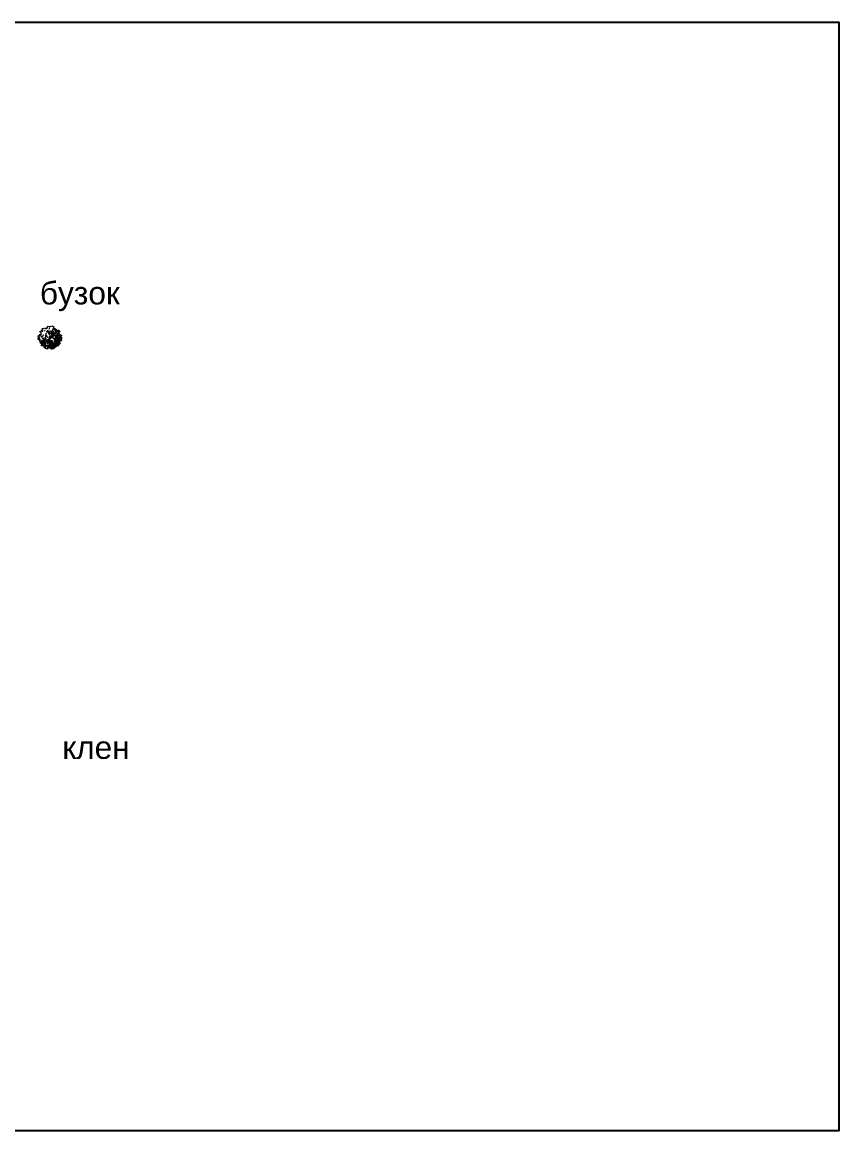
# Model space of a CAD drawing. Header units: millimetres. Extents: x 3866 to 35600, y -8896 to 9491.
# Drawn here: x 33389.3 to 33461.4, y -6714.1 to -6616.2 of the extents above; entities that cross this region are included whole.
import ezdxf

# ---------------------------------------------------------------- set-up
doc = ezdxf.new("R2010")
doc.units = ezdxf.units.MM
doc.layers.add('zelen', color=69, linetype='Continuous')
doc.layers.add('ВДМ', color=7, linetype='Continuous')
doc.layers.add('Интерьер - Мебель_Ном_пера__4', color=7, linetype='Continuous', lineweight=20, true_color=0x029e21)
doc.styles.get("Standard").update_dxf_attribs({"font": 'arial.ttf'})

# ---------------------------------------------------------------- blocks, each defined once
blk = doc.blocks.new('Дерево лиственное 02 11_24')
at = {"layer": 'Интерьер - Мебель_Ном_пера__4', "linetype": 'Continuous'}
for p, q in [((-1757, 7082), (-1218, 7742)), ((-1218, 7742), (-606, 7566)), ((-606, 7566), (385, 7545)), ((385, 7545), (792, 7677)), ((792, 7677), (1152, 7917)), ((1152, 7917), (1771, 7603)), ((1771, 7603), (2344, 7476)), ((-7891, 544), (-7797, 1476)), ((-7680, 260), (-7891, 544)), ((-7797, 1476), (-7359, 1364)), ((-7715, -239), (-7680, 260)), ((-7200, 273), (-7550, 37)), ((-7550, 37), (-7436, 159)), ((-7322, -191), (-7550, 37)), ((-7436, 159), (-7086, 159)), ((-7359, 1364), (-6789, 1150)), ((-7086, 273), (-7200, 273)), ((-7086, 159), (-7086, 273)), ((-7049, 1748), (-6548, 2093)), ((-6148, 1399), (-7049, 1748)), ((-6789, 1150), (-6148, 1399)), ((-6783, 4046), (-6077, 4213)), ((-6683, 3679), (-6783, 4046)), ((-6127, 3643), (-6683, 3679)), ((-6548, 2093), (-5986, 2553)), ((-6386, 2023), (-5800, 2023)), ((-5986, 3323), (-6127, 3643)), ((-6077, 4213), (-6057, 4624)), ((-6057, 4624), (-5495, 5071)), ((-5922, 2023), (-6036, 2137)), ((-5986, 2553), (-5986, 3323)), ((-5800, 2137), (-5922, 2023)), ((-5800, 2023), (-5800, 2137)), ((-5800, 737), (-5686, 859)), ((-5686, 859), (-5800, 859)), ((-5800, 859), (-5686, 509)), ((-5686, 623), (-5800, 737)), ((-5686, 509), (-5800, 273)), ((-5800, 273), (-5686, 387)), ((-5572, 623), (-5686, 623)), ((-5686, 387), (-5572, 387)), ((-5572, 387), (-5572, 623)), ((-5495, 5071), (-5236, 5397)), ((-5401, 5709), (-5080, 6100)), ((-5236, 5397), (-5401, 5709)), ((-4986, 4709), (-5336, 4823)), ((-5336, 4823), (-5100, 4587)), ((-5100, 4359), (-5336, 4359)), ((-5336, 4359), (-5336, 4123)), ((-5336, 4123), (-4872, 4359)), ((-4872, 5409), (-5222, 5059)), ((-5222, 5059), (-4986, 5059)), ((-5100, 4587), (-4986, 4709)), ((-4750, 4473), (-5100, 4359)), ((-4872, 859), (-5100, 859)), ((-5100, 859), (-4750, 623)), ((-5080, 6100), (-4587, 6385)), ((-4986, 5059), (-4872, 5173)), ((-4636, 4823), (-4986, 4709)), ((-4986, 4709), (-4522, 4709)), ((-4872, 5173), (-4872, 5409)), ((-4872, 4359), (-4750, 4473)), ((-4750, 973), (-4872, 859)), ((-4750, 623), (-4750, 973)), ((-4522, 4709), (-4636, 4823)), ((-4522, 1673), (-4636, 1787)), ((-4636, 1787), (-4636, 1559)), ((-4636, 1559), (-4400, 1437)), ((-4587, 6385), (-4012, 6065)), ((-4286, 1909), (-4522, 1673)), ((-4400, 1787), (-4286, 1909)), ((-4286, 1437), (-4400, 1787)), ((-4400, 1437), (-4286, 1437)), ((-4012, 6065), (-3393, 6317)), ((-3472, 4709), (-3700, 4237)), ((-3700, 4237), (-3586, 4587)), ((-3586, 4587), (-3472, 4709)), ((-3472, 4709), (-3350, 4587)), ((-3350, 4587), (-3472, 4709)), ((-3393, 6317), (-2694, 5851)), ((-3236, 1323), (-3350, 1323)), ((-3350, 1323), (-2886, 859)), ((-2772, 159), (-3350, 273)), ((-3350, 273), (-3000, -313)), ((-3000, 1087), (-3236, 1323)), ((-3236, -77), (-3000, 159)), ((-2886, 1787), (-3000, 1437)), ((-3000, 1559), (-2886, 1673)), ((-2886, 1437), (-3000, 1559)), ((-3000, 1437), (-2886, 1323)), ((-2650, 1087), (-3000, 1087)), ((-2886, 623), (-3000, 509)), ((-3000, 509), (-2886, 387)), ((-3000, 159), (-2772, 159)), ((-2694, 5851), (-2918, 6485)), ((-2918, 6485), (-2409, 6421)), ((-2772, 1787), (-2886, 1787)), ((-2886, 1673), (-2772, 1673)), ((-2886, 1323), (-2886, 1437)), ((-2886, 623), (-2422, 859)), ((-2886, 859), (-2886, 623)), ((-2772, 509), (-2886, 623)), ((-2886, 387), (-2772, 509)), ((-2536, 2837), (-2772, 2609)), ((-2772, 2609), (-2650, 2487)), ((-2772, 1673), (-2772, 1787)), ((-2772, 859), (-2300, 1323)), ((-2650, 737), (-2772, 859)), ((-2650, 2487), (-2536, 2959)), ((-2536, 1209), (-2650, 1087)), ((-2536, 737), (-2650, 737)), ((-2536, 2959), (-2536, 2837)), ((-2186, 1437), (-2536, 1209)), ((-2422, 859), (-2536, 737)), ((-2186, 4009), (-2422, 3773)), ((-2422, 3773), (-2072, 3537)), ((-2409, 6421), (-1946, 6421)), ((-2300, 1323), (-2186, 1209)), ((-2186, 1209), (-2300, 1209)), ((-2186, 3887), (-1950, 4123)), ((-1950, 4123), (-2186, 4009)), ((-2186, 3659), (-2186, 3887)), ((-2072, 3537), (-2186, 3659)), ((-2072, 3537), (-2186, 3537)), ((-2186, 3537), (-2186, 3309)), ((-2186, 3309), (-2072, 3309)), ((-1950, 3537), (-2072, 3537)), ((-2072, 3423), (-1950, 3537)), ((-2072, 3309), (-2072, 3423)), ((-1836, 387), (-2072, 859)), ((-2072, 859), (-1836, 273)), ((-1946, 6421), (-1697, 6741)), ((-1722, 387), (-1836, 387)), ((-1836, 273), (-1722, 273)), ((-1697, 6741), (-1757, 7082)), ((-1722, 273), (-1722, 387)), ((-1600, 4709), (-1250, 4473)), ((-1250, 4473), (-1600, 4709)), ((-1372, 3887), (-1136, 4237)), ((-1136, 4237), (-1372, 4237)), ((-1372, 4237), (-1250, 4123)), ((-1250, 4123), (-1372, 4009)), ((-1372, 4009), (-1372, 3887)), ((-1250, 3773), (-1372, 3887)), ((-1372, 3887), (-1136, 3659)), ((-672, 4009), (-1250, 3773)), ((-1136, 3659), (-1022, 3659)), ((0, 0), (-1067, 0)), ((-1022, 3659), (-786, 3887)), ((-786, 3073), (-1022, 2723)), ((-1022, 2723), (-900, 2723)), ((-786, 2609), (-1022, 2373)), ((-1022, 2373), (-786, 2609)), ((-672, 4123), (-900, 4123)), ((-900, 4123), (-786, 4123)), ((-900, 2723), (-786, 2609)), ((-436, 6223), (-786, 5873)), ((-786, 5873), (-436, 5987)), ((-786, 4123), (-672, 4009)), ((-786, 3887), (-672, 3773)), ((-672, 2959), (-786, 3073)), ((-786, 2837), (-672, 2959)), ((-786, 2723), (-786, 2837)), ((-550, 2373), (-786, 2723)), ((-786, 2609), (-672, 2487)), ((-322, 6337), (-672, 6337)), ((-672, 6337), (-550, 6337)), ((-550, 4009), (-672, 4123)), ((-672, 3537), (-436, 4123)), ((-672, 3773), (-672, 3537)), ((-672, 2487), (-672, 2373)), ((-672, 2373), (-550, 2373)), ((-550, 6337), (-436, 6223)), ((-436, 4123), (-550, 4009)), ((-200, 623), (-550, 273)), ((-550, 273), (-322, 273)), ((-436, 6223), (-322, 6337)), ((-322, 6109), (-436, 6223)), ((-436, 5987), (-322, 6109)), ((-322, 4123), (-436, 4123)), ((-436, 4123), (-200, 3887)), ((-200, 2837), (-436, 2837)), ((-436, 2837), (-86, 2723)), ((-322, 4009), (-322, 4123)), ((-200, 3887), (-322, 4009)), ((28, 2487), (-322, 2023)), ((-322, 2023), (-200, 2137)), ((-322, 273), (-86, 509)), ((-200, 159), (-322, 273)), ((-322, 273), (-200, 37)), ((-200, 3773), (378, 4009)), ((150, 3887), (-200, 3887)), ((-200, 3887), (-200, 3773)), ((28, 3073), (-200, 2837)), ((-200, 2259), (28, 2487)), ((-86, 2137), (-200, 2259)), ((-200, 2137), (-86, 2137)), ((-86, 509), (-200, 623)), ((-200, 37), (-86, 159)), ((-86, 159), (-200, 159)), ((-86, 2723), (28, 2723)), ((500, 37), (-86, -191)), ((0, 0), (0, 1067)), ((0, 0), (1067, 0)), ((0, 0), (0, -1067)), ((28, 2959), (28, 3073)), ((264, 2723), (28, 2959)), ((28, 2723), (150, 2837)), ((150, 1087), (28, 1087)), ((28, 1087), (150, 737)), ((378, 4359), (150, 4123)), ((150, 4123), (264, 4009)), ((264, 4009), (150, 3887)), ((150, 2837), (264, 2723)), ((150, 623), (500, 1087)), ((264, 973), (150, 1087)), ((150, 737), (150, 623)), ((500, 387), (150, 623)), ((150, 623), (264, 509)), ((264, 509), (150, 387)), ((150, 387), (264, 509)), ((614, 4237), (264, 4587)), ((264, 4587), (264, 4473)), ((264, 4473), (378, 4359)), ((264, 4237), (378, 4359)), ((264, 4123), (264, 4237)), ((614, 3887), (264, 4123)), ((500, 1209), (264, 1437)), ((264, 1437), (500, 1209)), ((500, 1209), (264, 973)), ((264, 509), (378, 509)), ((378, 4359), (500, 4237)), ((378, 4009), (964, 3423)), ((378, 509), (614, 273)), ((500, 159), (378, 159)), ((378, 159), (500, 37)), ((378, -77), (500, 37)), ((500, 4237), (614, 4237)), ((500, 1209), (614, 1323)), ((614, 1323), (500, 1209)), ((500, 1087), (500, 1209)), ((614, 509), (500, 387)), ((614, 273), (500, 159)), ((500, 37), (728, -191)), ((728, 4009), (614, 3887)), ((850, 3187), (614, 3187)), ((614, 3187), (964, 2959)), ((614, 1323), (850, 1323)), ((850, 1323), (614, 1323)), ((728, 509), (614, 509)), ((614, 273), (728, 387)), ((614, -77), (964, 273)), ((728, 159), (614, 273)), ((964, 3659), (728, 4009)), ((728, 387), (728, 509)), ((850, 159), (728, 159)), ((850, 3073), (850, 3187)), ((1078, 2837), (850, 3073)), ((964, 2959), (850, 2959)), ((850, 2959), (850, 2487)), ((850, 2487), (964, 2487)), ((1078, 387), (850, 159)), ((1200, 3887), (964, 3659)), ((964, 3537), (1200, 3773)), ((964, 3423), (964, 3537)), ((964, 2723), (1200, 2959)), ((964, 2487), (964, 2723)), ((964, 273), (1550, 159)), ((1200, 4009), (1078, 4009)), ((1078, 4009), (1200, 3887)), ((1200, 2959), (1078, 2837)), ((1200, 2373), (1078, 2023)), ((1078, 2023), (1314, 1909)), ((1428, 859), (1078, 1087)), ((1078, 1087), (1314, 737)), ((1200, 273), (1078, 387)), ((1314, 4359), (1200, 4359)), ((1200, 4359), (1314, 4237)), ((1314, 3887), (1200, 4009)), ((1200, 3773), (1314, 3659)), ((1314, 2959), (1200, 2959)), ((1200, 2959), (1314, 2959)), ((1550, 2137), (1200, 2373)), ((1314, 737), (1200, 623)), ((1200, 623), (1550, 737)), ((1314, 273), (1200, 273)), ((1778, 4587), (1314, 4359)), ((1314, 4237), (1550, 4473)), ((1314, 3659), (1314, 3887)), ((1428, 2837), (1314, 2959)), ((1314, 2959), (1428, 2837)), ((1314, 1909), (1550, 2137)), ((1550, 509), (1314, 273)), ((1664, 5059), (1428, 5059)), ((1428, 5059), (1550, 5059)), ((1664, 3309), (1428, 2837)), ((1428, 2837), (1550, 2959)), ((1550, 973), (1428, 859)), ((1550, 5059), (1664, 4937)), ((1664, 4823), (1550, 4709)), ((1550, 4709), (1664, 4823)), ((1550, 4473), (1664, 4359)), ((2364, 3073), (1550, 2487)), ((1550, 2959), (1900, 2959)), ((1550, 2487), (1664, 2373)), ((1900, 737), (1550, 973)), ((1550, 737), (1664, 737)), ((1664, 387), (1550, 509)), ((1550, 159), (1664, 273)), ((1778, 4473), (1664, 5059)), ((1664, 4937), (1664, 4823)), ((1664, 4823), (1778, 4709)), ((1664, 4359), (1778, 4473)), ((1778, 3887), (1664, 3773)), ((1664, 3773), (1900, 3773)), ((2014, 3659), (1664, 3309)), ((1664, 2373), (2014, 2723)), ((1778, 1323), (1664, 1323)), ((1664, 1323), (2478, 737)), ((1664, 737), (1900, 509)), ((1778, 387), (1664, 387)), ((1664, 273), (1900, 273)), ((1778, 4709), (1778, 4587)), ((1900, 3887), (1778, 3887)), ((1778, 3309), (1900, 3423)), ((1778, 3073), (1778, 3309)), ((1900, 2959), (1778, 3073)), ((1900, 1673), (1778, 1787)), ((1778, 1787), (2014, 1559)), ((2014, 1559), (1778, 1323)), ((1900, 509), (1778, 387)), ((2250, 3659), (1900, 3887)), ((1900, 3773), (2014, 3659)), ((1900, 3537), (2014, 3659)), ((2250, 3187), (1900, 3537)), ((1900, 3423), (2364, 3073)), ((2014, 1673), (1900, 1673)), ((1900, 273), (1900, 737)), ((2014, 37), (1900, 37)), ((1900, 37), (2014, -77)), ((2128, 5987), (2014, 5987)), ((2014, 5987), (2014, 5759)), ((2014, 5759), (2128, 5759)), ((2014, 3659), (2364, 3659)), ((2014, 2723), (2128, 2723)), ((2128, 2259), (2014, 2259)), ((2014, 2259), (2014, 2137)), ((2014, 2137), (2128, 2137)), ((2364, 1909), (2014, 1673)), ((2250, -313), (2014, 37)), ((2714, 5873), (2128, 5987)), ((2128, 5873), (2250, 5987)), ((2128, 5759), (2128, 5873)), ((2128, 2723), (2250, 2609)), ((2250, 2609), (2128, 2259)), ((2128, 2259), (2250, 2373)), ((2128, 2137), (2128, 2259)), ((2250, 5987), (2600, 5759)), ((2364, 3773), (2250, 3659)), ((2600, 3309), (2250, 3187)), ((2250, 2487), (2364, 2609)), ((2364, 2373), (2250, 2487)), ((2250, 2373), (2364, 2259)), ((2648, 7169), (2296, 6819)), ((2296, 6819), (2782, 6373)), ((2344, 7476), (2648, 7169)), ((2364, 3659), (2600, 3887)), ((2600, 3887), (2364, 3887)), ((2364, 3887), (2364, 3773)), ((2364, 3659), (2478, 3537)), ((2478, 3537), (2364, 3659)), ((2364, 3073), (2600, 3309)), ((2364, 2959), (2364, 3073)), ((2478, 2837), (2364, 2959)), ((2364, 2609), (2828, 2609)), ((2364, 2259), (2478, 2373)), ((2478, 2373), (2364, 2373)), ((2828, 1323), (2364, 1909)), ((2600, 2959), (2478, 2837)), ((2478, 2723), (2828, 2959)), ((2600, 2609), (2478, 2723)), ((2478, 737), (2828, 1087)), ((2714, 5523), (2600, 5523)), ((3064, 2959), (2600, 2959)), ((2828, 2609), (2600, 2609)), ((2828, 5409), (2714, 5523)), ((2782, 6373), (3004, 6456)), ((2950, 5523), (2828, 5409)), ((2828, 2959), (3178, 2723)), ((2828, 1323), (2950, 1437)), ((2950, 1437), (2828, 1323)), ((2950, 1209), (2828, 1323)), ((2828, 1087), (2950, 973)), ((3064, 4473), (2950, 4587)), ((2950, 4587), (2950, 4473)), ((2950, 4473), (3528, 4587)), ((2950, 973), (2950, 1209)), ((2968, 5032), (3467, 5899)), ((3004, 5602), (2968, 5032)), ((3004, 6456), (3075, 5887)), ((3075, 5887), (3004, 5602)), ((3650, 4823), (3064, 4473)), ((3064, 2837), (3064, 2959)), ((3528, 2373), (3064, 2837)), ((3178, 2723), (3064, 2609)), ((3064, 2609), (3300, 2373)), ((3300, 2373), (3064, 1787)), ((3064, 1787), (3300, 2259)), ((3300, 2259), (3414, 2373)), ((3528, 3887), (3414, 3887)), ((3414, 3887), (3528, 3773)), ((3414, 2373), (3528, 2373)), ((3467, 5899), (4052, 5899)), ((3650, 5409), (3528, 5287)), ((3528, 5287), (3878, 5409)), ((3764, 5059), (3528, 5059)), ((3528, 5059), (3650, 4937)), ((3528, 4587), (3650, 4709)), ((3878, 4237), (3528, 4587)), ((3528, 4587), (3764, 4359)), ((3650, 4009), (3528, 4123)), ((3528, 4123), (3650, 4009)), ((3650, 4009), (3528, 3887)), ((3528, 3887), (3650, 4009)), ((3528, 3773), (3528, 3887)), ((3764, 3659), (3528, 3423)), ((3528, 3423), (3528, 3309)), ((3528, 3309), (3650, 3423)), ((3878, 2837), (3528, 2959)), ((3528, 2959), (3650, 2959)), ((3764, 1087), (3528, 1437)), ((3528, 1437), (3878, 623)), ((3878, 5409), (3650, 5409)), ((3650, 4709), (4000, 5059)), ((3650, 4937), (3650, 4823)), ((4114, 4009), (3650, 4009)), ((3650, 4009), (4000, 4009)), ((3650, 3423), (3764, 3423)), ((3650, 2959), (3764, 2837)), ((3650, 2609), (4000, 2959)), ((3764, 2837), (3650, 2609)), ((3878, 623), (3650, 273)), ((3650, 273), (3764, -77)), ((4000, 5287), (3764, 5059)), ((3764, 4359), (4228, 4123)), ((3764, 3537), (3878, 3659)), ((3878, 3659), (3764, 3659)), ((3764, 3423), (3764, 3537)), ((3878, 3309), (3764, 3423)), ((3764, 3423), (3878, 3309)), ((3878, 3309), (3764, 3187)), ((3764, 3187), (3878, 3187)), ((4000, 1087), (3764, 1087)), ((4000, 5287), (3878, 5409)), ((3878, 5409), (4000, 5287)), ((4350, 4237), (3878, 4237)), ((4114, 3537), (3878, 3309)), ((3878, 3187), (4000, 3073)), ((4000, 2959), (3878, 2837)), ((4000, 1437), (3878, 1559)), ((3878, 1559), (4000, 1323)), ((4000, 5059), (4000, 5287)), ((4000, 4009), (4114, 3887)), ((4000, 3309), (4114, 3423)), ((4228, 2837), (4000, 3309)), ((4000, 3073), (4000, 2959)), ((4000, 2959), (4114, 2959)), ((4114, 1437), (4000, 1437)), ((4000, 1323), (4114, 1209)), ((4114, 1209), (4000, 1087)), ((4350, 623), (4000, 387)), ((4000, 387), (4114, 509)), ((4052, 5899), (4398, 5034)), ((4114, 4009), (4228, 4123)), ((4228, 4123), (4114, 4009)), ((4114, 3887), (4114, 4009)), ((4228, 3773), (4114, 3887)), ((4114, 3887), (4114, 3537)), ((4114, 3423), (4464, 3309)), ((4114, 2959), (4228, 2837)), ((4228, 1559), (4114, 1437)), ((4114, 509), (4228, 387)), ((4228, 4123), (4578, 4123)), ((4228, 3659), (4350, 3773)), ((4350, 3773), (4228, 3773)), ((4578, 3187), (4228, 3659)), ((4228, 1323), (4228, 1559)), ((4350, 1209), (4228, 1323)), ((4228, 387), (4464, 737)), ((4578, 4359), (4350, 4237)), ((4350, 3773), (4814, 3423)), ((4700, 3659), (4350, 3773)), ((4578, 1559), (4350, 1209)), ((4814, 1087), (4350, 859)), ((4350, 859), (4350, 623)), ((4350, -77), (4814, 273)), ((4398, 5034), (4678, 5174)), ((4578, 4709), (4464, 4709)), ((4464, 4709), (4578, 4359)), ((4464, 3309), (4578, 3187)), ((4464, 737), (4700, 973)), ((4814, 4473), (4578, 4709)), ((4578, 4237), (4814, 4473)), ((4578, 4123), (4578, 4237)), ((4578, 3537), (5050, 4009)), ((4700, 3423), (4578, 3537)), ((4814, 1787), (4578, 1559)), ((4678, 5174), (4931, 4775)), ((5050, 4123), (4700, 3887)), ((4700, 3887), (4814, 3773)), ((4814, 3773), (4700, 3659)), ((4814, 3423), (4700, 3423)), ((4928, 2609), (4700, 1909)), ((5050, 2023), (4700, 1437)), ((4700, 1909), (4814, 1787)), ((4700, 1437), (4814, 1559)), ((4700, 973), (4928, 973)), ((4700, 387), (4814, 509)), ((4814, 273), (4700, 387)), ((4814, 1559), (4928, 1437)), ((4928, 973), (4814, 1087)), ((4814, 509), (5050, 509)), ((5050, 2487), (4928, 2609)), ((5050, 2023), (4928, 2137)), ((4928, 2137), (5050, 2023)), ((4928, 1909), (5050, 2023)), ((5400, 1437), (4928, 1909)), ((4928, 1437), (5050, 1437)), ((4928, 623), (5050, 1087)), ((5164, 387), (4928, 623)), ((4931, 4775), (5958, 5130)), ((5050, 4009), (5050, 4123)), ((5278, 2023), (5050, 2487)), ((5050, 1437), (5164, 1559)), ((5050, 1087), (5400, 1323)), ((5050, 509), (5164, 387)), ((5050, -777), (5400, 37)), ((5164, 4709), (5278, 3773)), ((5164, 1559), (5278, 1437)), ((5278, 4587), (5628, 4937)), ((5514, 4359), (5278, 4587)), ((5278, 3773), (5514, 4359)), ((5278, 2373), (5514, 2609)), ((5400, 2259), (5278, 2373)), ((5400, 2137), (5278, 2023)), ((5278, 1437), (5400, 1437)), ((6100, 2023), (5400, 2259)), ((5750, 1787), (5400, 2137)), ((5400, 1323), (5864, 1087)), ((5400, 37), (5514, 159)), ((5514, 2609), (5628, 2487)), ((5514, 1673), (5628, 1787)), ((5864, 1087), (5514, 1673)), ((5514, 159), (5628, 37)), ((6209, 3536), (5533, 3144)), ((5533, 3144), (5604, 2895)), ((5604, 2895), (6067, 3002)), ((5864, 4237), (5628, 4009)), ((5628, 4009), (6100, 3887)), ((5628, 2837), (5750, 2959)), ((5628, 2487), (5628, 2837)), ((5628, 1787), (5750, 1787)), ((5628, 159), (6214, 623)), ((5750, 37), (5628, 159)), ((5628, 37), (5750, 37)), ((5750, 2959), (5978, 2609)), ((6328, 3887), (5864, 4237)), ((5958, 5130), (6229, 4771)), ((6229, 4771), (5960, 4569)), ((5960, 4569), (6245, 4391)), ((5978, 2609), (6100, 2723)), ((6214, 37), (5978, 37)), ((5978, 37), (6214, 37)), ((6067, 3002), (6245, 2646)), ((6100, 3887), (6328, 3887)), ((6328, 1323), (6100, 1559)), ((6100, 859), (6800, 1087)), ((6100, 737), (6100, 859)), ((6214, 623), (6100, 737)), ((6245, 2646), (6185, 2264)), ((6185, 2264), (6494, 1827)), ((6708, 3786), (6209, 3536)), ((6214, 623), (6328, 623)), ((6328, 623), (6214, 623)), ((6328, 159), (6214, 37)), ((6214, 37), (6328, -77)), ((6245, 4391), (6657, 4204)), ((6564, 1559), (6328, 1323)), ((6328, 1087), (6564, 1437)), ((6450, 973), (6328, 1087)), ((6328, 623), (6450, 737)), ((6450, 737), (6328, 623)), ((6564, 623), (6328, 159)), ((6914, 1437), (6450, 1673)), ((6450, 1673), (6564, 1559)), ((6800, 1087), (6450, 973)), ((6450, 737), (6564, 623)), ((6800, 387), (6450, 737)), ((6494, 1827), (7100, 1898)), ((6564, 1437), (6678, 1559)), ((6657, 4204), (6708, 3786)), ((6678, 1559), (6914, 1323)), ((6914, 509), (6800, 387)), ((6914, 1323), (6914, 1437)), ((7150, 859), (6914, 509)), ((7100, 1898), (7741, 1649)), ((7500, 737), (7150, 859)), ((7150, 387), (7500, 737)), ((7150, 273), (7150, 387)), ((7264, 159), (7150, 273)), ((7378, 159), (7264, 159)), ((7264, -541), (7500, 37)), ((7500, 37), (7614, 159)), ((7800, 1326), (7598, 723)), ((7598, 723), (7669, 367)), ((7614, 159), (7728, 159)), ((7669, 367), (7931, -110)), ((7741, 1649), (7800, 1326)), ((-7931, -493), (-7715, -239)), ((-7882, -1196), (-7931, -493)), ((-7707, -1407), (-7882, -1196)), ((-7074, -1414), (-7707, -1407)), ((-7086, -541), (-7672, -191)), ((-7672, -891), (-7550, -777)), ((-7672, -1127), (-7550, -1013)), ((-7550, -777), (-7436, -1013)), ((-7550, -1013), (-7436, -1363)), ((-7436, -1013), (-7200, -663)), ((-7436, -1241), (-7200, -1013)), ((-7322, -1363), (-7436, -1241)), ((-7436, -1363), (-7086, -1363)), ((-7200, -191), (-7322, -191)), ((-7200, -1363), (-7322, -1363)), ((-7086, -77), (-7200, -191)), ((-7200, -663), (-7086, -541)), ((-7200, -1013), (-6850, -663)), ((-7086, -1241), (-7200, -1363)), ((-7127, -2240), (-6968, -1984)), ((-6754, -2589), (-7127, -2240)), ((-7086, -427), (-7086, -77)), ((-6850, -663), (-7086, -427)), ((-7086, -1363), (-7086, -1241)), ((-6326, -1556), (-7074, -1414)), ((-6968, -1984), (-6398, -1806)), ((-6398, -3017), (-6754, -2589)), ((-6540, -3337), (-6398, -3017)), ((-6424, -3849), (-6540, -3337)), ((-5899, -4299), (-6424, -3849)), ((-6398, -1806), (-6326, -1556)), ((-6036, -3227), (-6150, -3341)), ((-6150, -3341), (-5922, -3577)), ((-5922, -3577), (-6150, -3927)), ((-6150, -3927), (-5922, -3927)), ((-5922, -3341), (-6036, -3227)), ((-5800, -3341), (-5922, -3341)), ((-5922, -3577), (-5800, -3463)), ((-5800, -3691), (-5922, -3577)), ((-5922, -3813), (-5800, -3691)), ((-5922, -3927), (-5922, -3813)), ((-5614, -4690), (-5899, -4299)), ((-5801, -5550), (-5650, -5118)), ((-5116, -5556), (-5801, -5550)), ((-5686, -2527), (-5800, -2877)), ((-5800, -2877), (-5686, -3227)), ((-5800, -3463), (-5572, -3113)), ((-5686, -3227), (-5800, -3341)), ((-5450, -2063), (-5686, -2063)), ((-5686, -2063), (-5222, -2527)), ((-5686, -2991), (-5686, -2527)), ((-5572, -3113), (-5686, -2991)), ((-5650, -5118), (-5614, -4690)), ((-5572, -5091), (-5336, -4863)), ((-5336, -5327), (-5572, -5091)), ((-4986, -2877), (-5450, -2063)), ((-5222, -2641), (-5336, -2763)), ((-5336, -2763), (-5100, -2991)), ((-5100, -3341), (-5336, -3577)), ((-5336, -3577), (-5100, -3691)), ((-5222, -4277), (-5336, -4277)), ((-5336, -4277), (-5336, -4391)), ((-5336, -4391), (-5222, -4513)), ((-5222, -4513), (-5336, -4627)), ((-5336, -4627), (-5336, -4741)), ((-5336, -4741), (-5222, -4627)), ((-5336, -4863), (-4986, -5091)), ((-5222, -5327), (-5336, -5327)), ((-5100, -313), (-5222, -427)), ((-5222, -427), (-4872, -541)), ((-5222, -2527), (-5222, -2641)), ((-5222, -4277), (-4872, -4041)), ((-5100, -4041), (-5222, -4041)), ((-5222, -4041), (-5100, -4163)), ((-5100, -4163), (-5222, -4277)), ((-5100, -4391), (-5222, -4277)), ((-5222, -4513), (-5100, -4391)), ((-4986, -4863), (-5222, -4513)), ((-5222, -4627), (-5100, -4863)), ((-4724, -5225), (-5116, -5556)), ((-4986, -313), (-5100, -191)), ((-5100, -191), (-5100, -313)), ((-5100, -2991), (-4986, -2877)), ((-5100, -3227), (-5100, -2991)), ((-5100, -2991), (-5100, -3341)), ((-4986, -3341), (-5100, -3227)), ((-5100, -3577), (-4872, -3341)), ((-5100, -3691), (-5100, -3577)), ((-4750, -3927), (-5100, -4041)), ((-5100, -4863), (-4986, -4863)), ((-4522, -541), (-4986, -313)), ((-4986, -2877), (-4750, -2877)), ((-4872, -2877), (-4986, -2877)), ((-4872, -3341), (-4986, -3341)), ((-4986, -5091), (-4872, -5213)), ((-4872, -5213), (-4986, -5327)), ((-4872, -541), (-4750, -427)), ((-4750, -2763), (-4872, -2877)), ((-4750, -3227), (-4872, -3341)), ((-4872, -3341), (-4636, -3341)), ((-4872, -4041), (-4750, -3927)), ((-4750, -4977), (-4872, -5091)), ((-4872, -5091), (-4750, -5091)), ((-4750, -427), (-4636, -541)), ((-4286, -1827), (-4750, -1713)), ((-4750, -1713), (-4522, -1941)), ((-4750, -2877), (-4750, -2763)), ((-4636, -3341), (-4750, -3227)), ((-4636, -5091), (-4750, -4977)), ((-4297, -5118), (-4724, -5225)), ((-4636, -541), (-4636, -777)), ((-4636, -777), (-4522, -663)), ((-4050, -4277), (-4636, -4391)), ((-4636, -4391), (-3936, -4277)), ((-4522, -4977), (-4636, -5091)), ((-4400, -427), (-4522, -541)), ((-4522, -663), (-4400, -1013)), ((-4522, -1941), (-4050, -2063)), ((-4172, -3463), (-4522, -3691)), ((-4522, -3691), (-3822, -4041)), ((-4400, -4977), (-4522, -4977)), ((-4475, -5866), (-4261, -5474)), ((-4064, -6145), (-4475, -5866)), ((-3936, -541), (-4400, -313)), ((-4400, -313), (-4400, -427)), ((-4400, -891), (-4286, -777)), ((-4400, -1013), (-4400, -891)), ((-4261, -5474), (-4297, -5118)), ((-4286, -663), (-4050, -427)), ((-4172, -777), (-4286, -663)), ((-4286, -777), (-4172, -891)), ((-4172, -1591), (-4286, -1477)), ((-4286, -1477), (-4286, -1591)), ((-4286, -1591), (-4172, -1713)), ((-4172, -1713), (-4286, -1827)), ((-3822, -3691), (-4286, -3227)), ((-4286, -3227), (-4172, -3463)), ((-4172, -891), (-3822, -777)), ((-3822, -777), (-4172, -777)), ((-3822, -1477), (-4172, -1591)), ((-3620, -6507), (-4064, -6145)), ((-4050, -427), (-3936, -541)), ((-4050, -1713), (-3822, -1477)), ((-4050, -2063), (-4050, -1713)), ((-3822, -2877), (-4050, -3113)), ((-4050, -3113), (-3700, -2991)), ((-3822, -4041), (-4050, -4277)), ((-3700, -1941), (-3936, -2413)), ((-3936, -2413), (-3700, -2413)), ((-3936, -3927), (-3822, -3813)), ((-3822, -4041), (-3936, -3927)), ((-3936, -4277), (-3822, -4163)), ((-3936, -5677), (-3700, -5677)), ((-3878, -6984), (-3620, -6507)), ((-3477, -7041), (-3878, -6984)), ((-3350, -3113), (-3822, -2877)), ((-3700, -3577), (-3822, -3691)), ((-3822, -3813), (-3700, -3813)), ((-3822, -4163), (-3822, -4041)), ((-3700, -4863), (-3822, -4863)), ((-3822, -4863), (-3472, -5091)), ((-3586, -6027), (-3822, -6027)), ((-3822, -6027), (-3586, -6491)), ((-3586, -1827), (-3700, -1941)), ((-3700, -2063), (-3586, -1941)), ((-3586, -2177), (-3700, -2063)), ((-3700, -2291), (-3586, -2177)), ((-3700, -2413), (-3700, -2291)), ((-3700, -2991), (-3586, -3113)), ((-3586, -3691), (-3700, -3577)), ((-3700, -3813), (-3586, -3927)), ((-3700, -4863), (-3586, -4741)), ((-3586, -4741), (-3700, -4863)), ((-3586, -4977), (-3700, -4863)), ((-3700, -5677), (-3472, -5913)), ((-3350, -1127), (-3586, -1363)), ((-3586, -1363), (-3350, -1713)), ((-3586, -1941), (-3586, -1827)), ((-3586, -3113), (-3350, -3113)), ((-3350, -3341), (-3586, -3691)), ((-3586, -3927), (-3472, -3813)), ((-3236, -4977), (-3586, -4977)), ((-3472, -5913), (-3586, -6027)), ((-3586, -6491), (-3586, -6613)), ((-3586, -6613), (-3236, -6491)), ((-3059, -7423), (-3477, -7041)), ((-3472, -1477), (-3350, -1363)), ((-3350, -1591), (-3472, -1477)), ((-3472, -3691), (-3350, -3341)), ((-3350, -3813), (-3472, -3691)), ((-3472, -3813), (-3350, -3927)), ((-3472, -5091), (-3000, -4863)), ((-3236, -5677), (-3472, -5677)), ((-3472, -5677), (-3236, -5677)), ((-3350, -6841), (-3472, -6841)), ((-3236, -1013), (-3350, -1013)), ((-3350, -1013), (-3350, -1127)), ((-3350, -1363), (-3236, -1363)), ((-3350, -1713), (-3350, -1591)), ((-3350, -3927), (-3236, -3813)), ((-3122, -3813), (-3350, -3813)), ((-3122, -6613), (-3350, -6841)), ((-3122, -191), (-3236, -77)), ((-3236, -1363), (-3236, -1013)), ((-3236, -3813), (-3000, -4163)), ((-3122, -4741), (-3236, -4627)), ((-3236, -4627), (-3236, -4741)), ((-3236, -4741), (-3122, -4863)), ((-3122, -4863), (-3236, -4977)), ((-3122, -5791), (-3236, -5677)), ((-3236, -5677), (-3122, -5791)), ((-3122, -5791), (-3236, -5913)), ((-3236, -5913), (-3000, -6263)), ((-3236, -6491), (-3122, -6613)), ((-3000, -6613), (-3236, -7077)), ((-3236, -7077), (-2886, -6963)), ((-3000, -191), (-3122, -191)), ((-3000, -1591), (-3122, -1713)), ((-3122, -1713), (-3122, -1827)), ((-3122, -1827), (-3000, -1713)), ((-3000, -4391), (-3122, -3813)), ((-3000, -4163), (-3122, -4277)), ((-3122, -4277), (-3000, -4391)), ((-3000, -4627), (-3122, -4741)), ((-3122, -5791), (-2772, -5441)), ((-3000, -5677), (-3122, -5791)), ((-3122, -6027), (-3122, -5791)), ((-3000, -6141), (-3122, -6027)), ((-2338, -7539), (-3059, -7423)), ((-2886, -191), (-3000, -191)), ((-3000, -313), (-2886, -313)), ((-2886, -663), (-3000, -663)), ((-3000, -663), (-3000, -891)), ((-2886, -891), (-3000, -777)), ((-3000, -777), (-2886, -777)), ((-3000, -891), (-2650, -777)), ((-3000, -1713), (-3000, -1591)), ((-2772, -1941), (-3000, -1713)), ((-3000, -1713), (-2772, -2063)), ((-3000, -3341), (-2772, -2991)), ((-2772, -2991), (-3000, -2991)), ((-3000, -2991), (-2886, -3813)), ((-2886, -3463), (-3000, -3341)), ((-3000, -4741), (-2886, -4627)), ((-2650, -4627), (-3000, -4627)), ((-2886, -4863), (-3000, -4741)), ((-3000, -4863), (-2772, -4863)), ((-2886, -5563), (-3000, -5441)), ((-3000, -5441), (-3000, -5677)), ((-2886, -6027), (-3000, -6141)), ((-3000, -6263), (-2886, -6263)), ((-2772, -6613), (-3000, -6613)), ((-2886, -313), (-2886, -191)), ((-2650, -663), (-2886, -891)), ((-2886, -777), (-2886, -663)), ((-2772, -2641), (-2886, -2641)), ((-2886, -2641), (-2650, -2877)), ((-2772, -3463), (-2886, -3463)), ((-2886, -3813), (-2772, -3691)), ((-2886, -4627), (-2650, -4627)), ((-2772, -4863), (-2886, -4863)), ((-2772, -5441), (-2886, -5563)), ((-2772, -6141), (-2886, -6027)), ((-2886, -6263), (-2772, -6141)), ((-2886, -6963), (-2772, -6613)), ((-2650, -1941), (-2772, -1941)), ((-2772, -2063), (-2650, -2063)), ((-2650, -2763), (-2772, -2641)), ((-2650, -2877), (-2772, -2991)), ((-2772, -2991), (-2536, -2991)), ((-2772, -3691), (-2772, -3463)), ((-2650, -5213), (-2772, -5213)), ((-2772, -5213), (-2772, -5441)), ((-2772, -5441), (-2536, -5677)), ((-2650, -5563), (-2772, -5441)), ((-2772, -5441), (-2650, -5441)), ((-2650, -541), (-2650, -663)), ((-2650, -777), (-2650, -541)), ((-2536, -1591), (-2650, -1591)), ((-2650, -1591), (-2650, -1713)), ((-2650, -1713), (-2536, -1827)), ((-2536, -1827), (-2650, -1941)), ((-2650, -2063), (-2536, -1941)), ((-2422, -2177), (-2650, -2413)), ((-2650, -2413), (-2536, -2527)), ((-2650, -2877), (-2536, -2527)), ((-2536, -2641), (-2650, -2763)), ((-2536, -2991), (-2650, -2877)), ((-2650, -5441), (-2650, -5213)), ((-2536, -5441), (-2650, -5563)), ((-2536, -1941), (-2536, -1591)), ((-2422, -2063), (-2536, -1941)), ((-2536, -1941), (-2422, -2063)), ((-2536, -2291), (-2186, -2063)), ((-2536, -2527), (-2536, -2291)), ((-2536, -2527), (-2536, -2641)), ((-2422, -5677), (-2536, -5327)), ((-2536, -5327), (-2536, -5441)), ((-2536, -5677), (-2422, -5677)), ((-2300, -2063), (-2422, -2063)), ((-2422, -2063), (-2422, -2177)), ((-1600, -1827), (-2300, -1713)), ((-2300, -1713), (-2186, -1713)), ((-2072, -1827), (-2300, -2063)), ((-2186, -1713), (-2072, -1827)), ((-2186, -2063), (-1600, -1827)), ((-1950, -5677), (-2186, -5677)), ((-2186, -5677), (-1486, -6027)), ((-1950, -3691), (-2072, -3813)), ((-2072, -3813), (-1600, -4041)), ((-1836, -7313), (-2072, -7077)), ((-2072, -7077), (-2072, -7313)), ((-2072, -7313), (-1950, -7427)), ((-1836, -3577), (-1950, -3463)), ((-1950, -3463), (-1950, -3691)), ((-1600, -5791), (-1950, -5677)), ((-1836, -2763), (-1022, -2641)), ((-1486, -2763), (-1836, -2763)), ((-1486, -3463), (-1836, -3227)), ((-1836, -3227), (-1722, -3341)), ((-1836, -3577), (-1722, -3463)), ((-1722, -3463), (-1836, -3577)), ((-1836, -3813), (-1836, -3577)), ((-1600, -4041), (-1836, -3813)), ((-1722, -7191), (-1836, -7313)), ((-1376, -6791), (-1730, -7866)), ((-1722, -3341), (-1722, -3463)), ((-1722, -3463), (-1486, -3463)), ((-1600, -4391), (-1722, -4391)), ((-1722, -4391), (-1250, -4741)), ((-1600, -6377), (-1722, -6377)), ((-1722, -6377), (-1722, -6727)), ((-1722, -6727), (-1600, -6727)), ((-1486, -6841), (-1722, -6963)), ((-1722, -6963), (-1372, -6841)), ((-1600, -7191), (-1722, -7191)), ((-1722, -7427), (-1600, -7313)), ((-1486, -4513), (-1600, -4391)), ((-1136, -5563), (-1600, -5791)), ((-1486, -6027), (-1600, -6141)), ((-1600, -6141), (-1372, -6141)), ((-1486, -6491), (-1600, -6377)), ((-1600, -6727), (-1486, -6841)), ((-1600, -7313), (-1600, -7191)), ((-900, -2413), (-1486, -2763)), ((-1372, -4391), (-1486, -4513)), ((-1372, -6841), (-1486, -6491)), ((-913, -5972), (-1376, -6791)), ((-1372, -4513), (-1372, -4391)), ((-1136, -4741), (-1372, -4513)), ((-1022, -5677), (-1372, -5091)), ((-1372, -5091), (-1372, -5213)), ((-1372, -5213), (-1250, -5327)), ((-1250, -5327), (-1372, -5441)), ((-1372, -5441), (-1250, -5441)), ((-1136, -1363), (-1250, -1363)), ((-1250, -1363), (-1022, -1713)), ((-1250, -4741), (-1136, -4741)), ((-1250, -5441), (-1136, -5563)), ((-1022, -1241), (-1136, -1363)), ((-1022, -2063), (-1136, -2177)), ((-1136, -2177), (-900, -2413)), ((-900, -3113), (-1136, -2877)), ((-1136, -2877), (-550, -3463)), ((-1136, -5791), (-1022, -5677)), ((-1136, -5913), (-1136, -5791)), ((-900, -1241), (-1022, -1127)), ((-1022, -1127), (-1022, -1241)), ((-1022, -1713), (-900, -1713)), ((-900, -2063), (-1022, -1941)), ((-1022, -1941), (-1022, -2063)), ((-1022, -2177), (-900, -2063)), ((-786, -2641), (-1022, -2177)), ((-1022, -2527), (-900, -2413)), ((-1022, -2641), (-1022, -2527)), ((-842, -5545), (-913, -5972)), ((-900, -1713), (-900, -1241)), ((-900, -2413), (-786, -2527)), ((-672, -2877), (-900, -3113)), ((-786, -3463), (-900, -3463)), ((-900, -3463), (-786, -3577)), ((-786, -3577), (-900, -3691)), ((-900, -3691), (-786, -3813)), ((-522, -5687), (-842, -5545)), ((-807, -6257), (-522, -5687)), ((-800, -7235), (-807, -6257)), ((-486, -7076), (-800, -7235)), ((-322, -1127), (-786, -891)), ((-786, -891), (-322, -1363)), ((-786, -2527), (-786, -2641)), ((-672, -3577), (-786, -3463)), ((-786, -3813), (-322, -3577)), ((-472, -6421), (-699, -6658)), ((-550, -191), (-672, -191)), ((-672, -191), (-436, -541)), ((-436, -1713), (-672, -1713)), ((-672, -1713), (-672, -1827)), ((-672, -1827), (-550, -1827)), ((150, -3341), (-672, -2877)), ((-550, -3463), (-672, -3577)), ((-550, -4041), (-672, -4163)), ((-672, -4163), (-322, -4513)), ((-586, -6771), (-472, -6771)), ((-550, -313), (-550, -191)), ((-436, -427), (-550, -313)), ((-550, -1827), (-436, -1713)), ((-322, -4277), (-550, -4041)), ((-130, -6720), (-486, -7076)), ((-472, -6535), (-472, -6421)), ((-472, -6771), (-349, -6658)), ((-86, -191), (-436, -427)), ((-436, -541), (-200, -313)), ((-322, -1591), (-436, -1713)), ((-436, -1713), (-322, -1827)), ((-322, -1941), (-436, -2063)), ((-436, -2063), (-322, -1941)), ((-322, -4513), (-436, -4627)), ((-436, -4627), (-322, -4741)), ((-322, -4863), (-436, -4977)), ((-436, -4977), (28, -5327)), ((-436, -6377), (-200, -6027)), ((-349, -6658), (-236, -6771)), ((-86, -891), (-322, -1127)), ((-322, -1477), (-86, -1241)), ((-322, -1363), (-322, -1591)), ((-86, -1713), (-322, -1477)), ((-322, -1827), (-322, -1941)), ((-322, -1941), (-200, -1941)), ((-322, -3577), (-86, -3577)), ((-200, -3813), (-322, -3927)), ((-322, -3927), (-86, -3927)), ((28, -4041), (-322, -4277)), ((-322, -4741), (-322, -4863)), ((-200, -313), (150, -313)), ((-200, -1127), (-86, -777)), ((-86, -1241), (-200, -1127)), ((-200, -1941), (-86, -1827)), ((-86, -2063), (-200, -1941)), ((-200, -1941), (-86, -2063)), ((-86, -2063), (-200, -2177)), ((-200, -2177), (-86, -2177)), ((-200, -3341), (-86, -3227)), ((-86, -3463), (-200, -3341)), ((-86, -3927), (-200, -3813)), ((-200, -6027), (-86, -6141)), ((-94, -6970), (-130, -6720)), ((37, -7402), (-94, -6970)), ((-86, -777), (-86, -891)), ((-86, -1827), (-86, -1713)), ((-86, -2177), (-86, -2063)), ((-86, -3227), (28, -3227)), ((-86, -3577), (-86, -3463)), ((28, -3813), (-86, -3927)), ((-86, -3927), (28, -4041)), ((150, -4277), (-86, -4863)), ((-86, -4863), (150, -4627)), ((-86, -6377), (28, -6027)), ((-86, -6141), (-86, -6377)), ((28, -3227), (150, -3341)), ((150, -3813), (28, -3813)), ((28, -4513), (150, -4391)), ((264, -4741), (28, -4513)), ((28, -5327), (378, -5213)), ((28, -6027), (150, -5913)), ((547, -7290), (37, -7402)), ((394, -6404), (44, -6868)), ((44, -6868), (167, -6754)), ((150, -313), (378, -541)), ((264, -663), (150, -663)), ((150, -663), (264, -891)), ((378, -2877), (150, -3341)), ((150, -3341), (150, -3577)), ((150, -3577), (264, -3577)), ((264, -3927), (150, -3813)), ((150, -4391), (150, -4277)), ((150, -4627), (264, -4741)), ((728, -5791), (150, -5677)), ((150, -5677), (614, -5913)), ((150, -5913), (378, -5913)), ((167, -6632), (394, -6404)), ((280, -6754), (167, -6632)), ((167, -6754), (280, -6754)), ((264, -663), (378, -541)), ((378, -541), (264, -663)), ((264, -777), (264, -663)), ((378, -891), (264, -777)), ((264, -891), (378, -891)), ((378, -2641), (264, -2641)), ((264, -2641), (264, -2763)), ((264, -2763), (378, -2877)), ((264, -3577), (378, -3463)), ((378, -3813), (264, -3927)), ((264, -4041), (378, -3927)), ((264, -4513), (264, -4041)), ((378, -4627), (264, -4513)), ((264, -4863), (614, -4627)), ((500, -5213), (264, -4863)), ((378, -191), (378, -77)), ((614, -541), (378, -191)), ((378, -541), (614, -541)), ((850, -2063), (378, -2413)), ((378, -2641), (614, -2291)), ((378, -2413), (500, -2527)), ((500, -2527), (378, -2641)), ((500, -2763), (378, -2641)), ((378, -3463), (500, -3577)), ((614, -3813), (378, -3813)), ((378, -3927), (500, -4041)), ((500, -4513), (378, -4627)), ((378, -5213), (500, -5213)), ((378, -5913), (500, -6027)), ((728, -2763), (500, -2763)), ((500, -3577), (850, -3463)), ((500, -4041), (500, -4163)), ((500, -4163), (614, -4163)), ((614, -4627), (500, -4513)), ((500, -6027), (500, -6141)), ((500, -6141), (614, -6027)), ((654, -6685), (547, -7290)), ((728, -191), (614, -77)), ((614, -2291), (728, -2413)), ((614, -2877), (728, -2763)), ((1078, -3113), (614, -2877)), ((614, -4163), (614, -3813)), ((614, -5913), (964, -5791)), ((614, -6027), (728, -6141)), ((728, -6263), (614, -6377)), ((614, -6377), (964, -6491)), ((957, -7485), (654, -6685)), ((728, -2413), (964, -2177)), ((964, -4863), (728, -5791)), ((728, -6141), (728, -6263)), ((964, -1941), (850, -1827)), ((850, -1827), (850, -2063)), ((850, -3463), (964, -3463)), ((1314, -5327), (850, -4741)), ((850, -4741), (964, -4863)), ((867, -7895), (957, -7485)), ((1055, -6917), (933, -7040)), ((1314, -2291), (964, -1941)), ((964, -2177), (1078, -2177)), ((1200, -2291), (964, -2641)), ((964, -2641), (1078, -2763)), ((964, -3463), (1078, -3577)), ((1078, -3577), (964, -3691)), ((964, -3691), (1200, -3927)), ((964, -5327), (1078, -5213)), ((1200, -5791), (964, -5327)), ((964, -5791), (1078, -5677)), ((1314, -6141), (964, -6027)), ((964, -6027), (964, -6263)), ((964, -6263), (1428, -6027)), ((964, -6491), (1200, -6491)), ((1169, -6917), (1055, -6917)), ((1055, -6917), (1169, -6917)), ((1078, -2177), (1200, -2291)), ((1078, -2763), (1314, -2763)), ((1200, -3113), (1078, -3113)), ((1200, -3691), (1078, -3577)), ((1078, -3577), (1200, -3577)), ((1078, -3813), (1200, -3691)), ((1200, -3927), (1078, -3813)), ((1078, -5213), (1200, -5213)), ((1078, -5677), (1428, -5913)), ((1078, -6377), (1200, -6263)), ((1200, -6491), (1078, -6377)), ((1283, -7040), (1169, -6917)), ((1169, -6917), (1283, -7040)), ((1200, -3577), (1200, -3113)), ((1428, -4277), (1200, -4627)), ((1200, -4627), (1200, -4863)), ((1200, -4863), (1778, -5441)), ((1200, -5213), (1314, -5327)), ((1428, -5791), (1200, -5791)), ((1200, -6263), (1314, -6263)), ((1519, -6567), (1283, -7040)), ((1283, -7040), (1405, -6917)), ((1550, -2063), (1314, -2291)), ((1314, -2291), (1428, -2177)), ((1550, -2527), (1314, -2291)), ((1314, -2641), (1428, -2527)), ((1314, -2763), (1314, -2641)), ((1428, -6027), (1314, -6141)), ((1314, -6263), (1428, -6377)), ((1615, -7433), (1377, -7917)), ((2219, -6803), (1405, -7390)), ((1405, -6917), (1755, -6917)), ((1405, -7390), (1519, -7503)), ((1778, -2291), (1428, -1941)), ((1428, -1941), (1550, -2063)), ((1428, -2177), (1778, -2291)), ((1428, -2527), (1550, -2641)), ((1550, -3113), (1428, -3113)), ((1428, -3113), (2128, -3463)), ((1664, -3813), (1428, -3463)), ((1428, -3463), (1428, -3691)), ((1428, -3691), (2014, -3927)), ((1550, -4391), (1428, -4277)), ((1778, -5441), (1428, -5791)), ((1428, -5913), (1428, -6027)), ((1428, -6027), (1550, -6141)), ((1869, -6217), (1519, -6567)), ((1900, -191), (1550, -77)), ((1550, -77), (1664, -77)), ((1550, -2641), (1550, -2527)), ((1900, -3227), (1550, -3113)), ((1778, -4741), (1550, -4391)), ((1550, -6027), (1778, -5563)), ((1664, -6141), (1550, -6027)), ((1550, -6141), (1550, -6263)), ((1550, -6263), (1664, -6141)), ((2078, -7076), (1615, -7433)), ((1633, -6567), (1755, -6453)), ((1633, -6803), (1633, -6567)), ((1755, -6917), (1633, -6803)), ((1664, -77), (1778, -541)), ((2128, -3577), (1664, -3813)), ((1664, -5213), (1778, -5091)), ((1778, -5563), (1664, -5213)), ((1755, -6453), (2219, -6803)), ((1778, -313), (1900, -191)), ((1778, -541), (1778, -313)), ((2014, -3927), (1778, -4277)), ((1778, -4277), (2364, -4863)), ((2014, -5213), (1778, -4741)), ((1778, -5091), (2250, -5563)), ((2014, -77), (1900, -191)), ((1900, -191), (2250, -427)), ((2014, -3113), (1900, -3227)), ((1900, -3813), (2128, -3577)), ((2128, -4163), (1900, -3813)), ((2014, -6027), (1900, -6377)), ((1900, -6377), (2014, -6263)), ((2014, -3341), (2014, -3113)), ((2128, -3463), (2014, -3341)), ((2014, -4277), (2128, -4163)), ((2128, -4391), (2014, -4277)), ((2128, -5213), (2014, -5213)), ((2014, -6027), (2128, -5913)), ((2128, -5913), (2014, -6027)), ((2014, -6263), (2014, -6027)), ((2128, -6377), (2014, -6263)), ((2014, -6263), (2128, -6377)), ((2185, -7539), (2078, -7076)), ((2250, -3463), (2128, -3463)), ((2128, -3463), (2128, -3577)), ((2128, -3577), (2250, -3691)), ((2250, -3691), (2128, -3577)), ((2128, -3577), (2250, -3577)), ((2250, -4391), (2128, -4391)), ((2600, -5213), (2128, -4977)), ((2128, -4977), (2250, -5091)), ((2250, -5091), (2128, -5213)), ((2128, -5327), (2250, -5213)), ((2250, -5441), (2128, -5327)), ((2128, -5913), (2364, -6141)), ((2364, -6141), (2128, -5913)), ((2219, -6803), (2455, -6567)), ((2219, -6917), (2219, -6803)), ((2333, -7040), (2219, -6917)), ((2219, -7267), (2683, -7267)), ((2714, -77), (2250, -313)), ((2250, -427), (2600, -191)), ((2250, -3577), (2250, -3463)), ((2478, -4163), (2250, -4391)), ((2250, -5213), (2478, -5213)), ((2364, -5441), (2250, -5441)), ((2250, -5563), (2478, -5791)), ((2455, -6917), (2333, -7040)), ((2333, -7153), (2683, -6917)), ((2455, -7267), (2333, -7153)), ((2478, -3813), (2364, -3927)), ((2364, -3927), (2364, -4041)), ((2364, -4041), (2478, -4163)), ((2364, -4513), (2600, -4277)), ((2364, -4627), (2364, -4513)), ((2478, -4741), (2364, -4627)), ((2364, -4863), (2478, -4741)), ((2364, -5677), (2364, -5441)), ((2478, -5791), (2364, -5677)), ((2683, -7267), (2455, -7267)), ((2600, -3813), (2478, -3813)), ((2478, -5213), (2714, -5441)), ((2478, -5913), (2600, -5791)), ((2478, -6027), (2478, -5913)), ((2600, -191), (2714, -77)), ((2950, -1127), (2600, -1013)), ((2600, -1013), (2828, -1241)), ((2600, -2763), (2828, -2527)), ((2714, -2641), (2600, -2763)), ((2828, -4277), (2600, -3813)), ((2600, -4277), (2828, -4277)), ((3064, -4627), (2600, -5213)), ((2714, -5441), (2600, -5563)), ((2600, -5563), (2828, -5791)), ((2600, -5791), (2950, -6027)), ((2862, -6293), (2648, -6364)), ((2648, -6364), (2790, -7041)), ((2790, -7041), (2703, -7563)), ((2950, -2291), (2714, -2641)), ((2828, -1241), (3178, -1013)), ((3064, -1941), (2828, -2177)), ((2828, -2177), (2950, -2291)), ((2828, -2527), (3064, -2527)), ((3064, -3813), (2828, -4277)), ((2828, -4277), (3064, -4627)), ((2828, -5563), (2950, -5441)), ((2828, -5791), (2828, -5563)), ((3004, -6863), (2862, -6293)), ((3064, -891), (2950, -891)), ((2950, -891), (3064, -1013)), ((3064, -1013), (2950, -1127)), ((2950, -2177), (3064, -2063)), ((3178, -2413), (2950, -2177)), ((3178, -2763), (2950, -2991)), ((2950, -2991), (3178, -2763)), ((2950, -4163), (3414, -3691)), ((3064, -4277), (2950, -4163)), ((2950, -5441), (3414, -5563)), ((2950, -5791), (3064, -5677)), ((3064, -5913), (2950, -5791)), ((2950, -6027), (3064, -5913)), ((3339, -6953), (3004, -6863)), ((3178, -1013), (3064, -891)), ((3300, -1477), (3064, -1477)), ((3064, -1477), (3178, -1591)), ((3178, -1941), (3064, -1941)), ((3064, -2063), (3300, -2063)), ((3064, -2527), (3178, -2641)), ((3414, -3691), (3064, -3813)), ((3064, -4391), (3178, -4277)), ((3178, -4277), (3064, -4277)), ((3414, -4741), (3064, -4391)), ((3064, -4863), (3650, -4627)), ((3178, -4977), (3064, -4863)), ((3064, -5091), (3178, -4977)), ((3178, -5213), (3064, -5091)), ((3064, -5327), (3178, -5213)), ((3414, -5563), (3064, -5327)), ((3064, -5677), (3178, -5677)), ((3178, -1013), (3300, -891)), ((3300, -891), (3178, -1013)), ((3528, -1363), (3178, -1013)), ((3178, -1013), (3300, -1127)), ((3300, -1127), (3178, -1241)), ((3178, -1241), (3300, -1241)), ((3178, -1591), (3300, -1477)), ((3300, -2063), (3178, -1941)), ((3300, -2291), (3178, -2413)), ((3178, -2641), (3178, -2763)), ((3178, -2763), (3300, -2763)), ((3178, -4977), (3528, -4977)), ((3528, -4977), (3178, -4977)), ((3178, -5677), (3300, -5791)), ((3300, -1241), (3414, -1363)), ((3414, -1363), (3300, -1477)), ((3300, -1477), (3528, -1477)), ((3414, -2291), (3300, -2291)), ((3300, -2763), (3414, -3113)), ((3528, -3341), (3300, -3341)), ((3300, -3341), (3528, -3341)), ((3300, -5791), (3528, -5563)), ((3360, -6507), (3339, -6953)), ((3467, -6329), (3360, -6507)), ((3650, -2527), (3414, -2291)), ((3414, -3113), (3650, -2763)), ((3650, -4627), (3414, -4741)), ((3894, -6222), (3467, -6329)), ((3528, -663), (4228, -191)), ((3764, -427), (3528, -663)), ((3878, -1241), (3528, -891)), ((3528, -891), (3528, -1127)), ((3528, -1127), (3650, -1241)), ((3528, -1363), (3650, -1241)), ((3650, -1241), (3528, -1363)), ((3528, -1477), (3528, -1363)), ((3528, -2641), (3650, -2527)), ((3650, -2763), (3528, -2641)), ((4000, -2991), (3528, -3341)), ((3528, -3341), (3764, -3691)), ((3528, -5327), (3650, -5213)), ((3650, -5441), (3528, -5327)), ((3528, -5563), (3650, -5563)), ((3764, -191), (3650, -313)), ((3650, -313), (3764, -427)), ((3650, -1241), (4000, -1591)), ((3650, -1827), (3764, -1713)), ((3764, -1941), (3650, -1827)), ((3764, -3691), (3650, -3813)), ((3650, -3813), (4228, -4741)), ((3650, -4863), (3764, -4741)), ((3764, -4977), (3650, -4863)), ((3650, -5213), (3764, -5213)), ((3650, -5563), (3650, -5441)), ((3764, -77), (3764, -191)), ((3764, -1363), (3878, -1241)), ((4000, -1591), (3764, -1363)), ((3764, -1713), (4228, -2177)), ((3878, -2291), (3764, -1941)), ((3764, -2413), (3878, -2291)), ((4000, -2641), (3764, -2413)), ((3764, -3813), (3878, -3691)), ((4000, -4391), (3764, -3813)), ((3764, -4741), (4000, -4741)), ((3764, -5213), (3764, -4977)), ((3878, -3691), (4578, -3813)), ((4370, -6124), (3894, -6222)), ((4114, -2527), (4000, -2641)), ((4578, -2877), (4000, -2763)), ((4000, -2763), (4000, -2991)), ((4228, -4163), (4000, -4391)), ((4000, -4741), (4350, -5091)), ((4228, -2177), (4114, -2291)), ((4114, -2291), (4228, -2177)), ((4350, -2527), (4114, -2527)), ((4228, -191), (4350, -77)), ((4228, -1241), (4464, -1013)), ((4228, -1477), (4228, -1241)), ((4350, -1591), (4228, -1477)), ((4228, -2177), (4350, -2291)), ((4464, -4163), (4228, -3927)), ((4228, -3927), (4228, -4163)), ((4228, -4741), (4464, -4391)), ((4350, -5091), (4228, -5213)), ((4228, -5213), (4350, -5327)), ((4607, -5438), (4322, -5652)), ((4322, -5652), (4370, -6124)), ((4350, -77), (4464, -191)), ((4464, -191), (4350, -77)), ((4814, -1477), (4350, -1591)), ((4350, -2291), (4814, -2063)), ((4350, -2641), (4350, -2527)), ((4464, -2763), (4350, -2641)), ((4350, -2991), (4464, -2877)), ((4464, -3113), (4350, -2991)), ((4350, -3227), (4464, -3113)), ((4814, -3691), (4350, -3227)), ((4350, -5563), (4578, -5213)), ((4350, -5327), (4350, -5563)), ((4464, -1013), (4578, -1127)), ((4578, -2641), (4464, -2763)), ((4464, -2877), (4700, -2877)), ((4464, -4391), (4464, -4163)), ((4814, -663), (4578, -663)), ((4578, -663), (4578, -891)), ((4578, -891), (4700, -891)), ((4578, -1127), (4578, -1241)), ((4578, -1241), (4700, -1241)), ((4814, -2291), (4578, -2641)), ((4700, -2763), (4578, -2877)), ((4578, -3227), (5164, -2877)), ((4814, -3463), (4578, -3227)), ((4578, -3691), (4700, -3577)), ((4578, -3813), (4578, -3691)), ((4927, -5367), (4607, -5438)), ((4700, -891), (4814, -777)), ((4700, -1241), (4814, -1127)), ((4700, -1827), (4814, -1713)), ((4700, -1941), (4700, -1827)), ((4814, -2063), (4700, -1941)), ((4700, -2877), (4700, -2763)), ((4700, -3577), (4814, -3691)), ((4814, -4627), (4700, -4741)), ((4700, -4741), (4928, -4977)), ((4928, -777), (4814, -663)), ((4814, -777), (4928, -1013)), ((4814, -1127), (4928, -1241)), ((4814, -1591), (4814, -1477)), ((4928, -1713), (4814, -1591)), ((4814, -1713), (4928, -1713)), ((5750, -2527), (4814, -2291)), ((5050, -3227), (4814, -3463)), ((4814, -4277), (5164, -4041)), ((5050, -4627), (4814, -4277)), ((4928, -4977), (4814, -4627)), ((5387, -5697), (4927, -5367)), ((4928, -1013), (4928, -777)), ((4928, -1241), (5278, -1013)), ((4928, -3463), (5050, -3341)), ((5750, -3691), (4928, -3463)), ((5164, -891), (5050, -777)), ((5278, -3227), (5050, -3227)), ((5050, -3341), (5278, -3341)), ((5050, -3813), (5164, -3691)), ((5278, -4041), (5050, -3813)), ((5050, -4741), (5278, -4391)), ((5278, -4391), (5050, -4627)), ((5400, -5091), (5050, -4741)), ((5750, -1013), (5164, -891)), ((5164, -2877), (5750, -2877)), ((5164, -3691), (5628, -3691)), ((5164, -4041), (5278, -4163)), ((5278, -1013), (5400, -1127)), ((5278, -3341), (5278, -3227)), ((5278, -4163), (5628, -4041)), ((5628, -4041), (5278, -4041)), ((5885, -5400), (5387, -5697)), ((5400, -1127), (5864, -1477)), ((5400, -4741), (5514, -4863)), ((5514, -4977), (5400, -5091)), ((5864, -4391), (5514, -4513)), ((5514, -4513), (5864, -4513)), ((5514, -4863), (5514, -4977)), ((5864, -1477), (5628, -1713)), ((5628, -1713), (5628, -1941)), ((5628, -1941), (6100, -1713)), ((5628, -1941), (5864, -2177)), ((5750, -2063), (5628, -1941)), ((5628, -3691), (5750, -3813)), ((6209, -4655), (5639, -4655)), ((5639, -4655), (5746, -5118)), ((5746, -5118), (5885, -5400)), ((6100, -541), (5750, -541)), ((5750, -541), (5864, -541)), ((5978, -777), (5750, -1013)), ((5978, -2063), (5750, -2063)), ((5864, -2413), (5750, -2527)), ((5750, -2877), (5978, -3227)), ((5750, -3813), (5750, -3691)), ((5864, -541), (5978, -663)), ((5864, -2177), (5978, -2063)), ((5978, -4513), (5864, -4391)), ((5864, -4513), (5978, -4627)), ((6478, -2466), (5924, -2447)), ((5924, -2447), (6436, -2968)), ((5978, -891), (6100, -541)), ((5978, -663), (5978, -777)), ((6100, -1013), (5978, -891)), ((5978, -1127), (6100, -1013)), ((5978, -1241), (5978, -1127)), ((6328, -1477), (5978, -1241)), ((5978, -3227), (5978, -3341)), ((5978, -3341), (6214, -3341)), ((5978, -4627), (5978, -4513)), ((6328, -777), (6100, -1013)), ((6100, -1013), (6214, -1127)), ((6100, -1713), (6450, -1477)), ((6698, -4256), (6209, -4655)), ((6328, -77), (6214, -191)), ((6214, -191), (6800, -427)), ((6214, -1013), (6328, -891)), ((6214, -1127), (6214, -1013)), ((6564, -663), (6328, -663)), ((6328, -663), (6328, -777)), ((6328, -891), (6678, -1013)), ((6450, -1363), (6328, -1477)), ((6436, -2968), (6395, -3470)), ((6395, -3470), (6786, -3676)), ((6914, -1363), (6450, -1363)), ((6450, -1477), (6564, -1591)), ((6779, -2162), (6478, -2466)), ((6564, -891), (6564, -663)), ((6678, -1013), (6564, -891)), ((6564, -1713), (6914, -1363)), ((6564, -1591), (6564, -1713)), ((6786, -3676), (6698, -4256)), ((7420, -2162), (6779, -2162)), ((6800, -427), (6800, -541)), ((6800, -541), (6914, -427)), ((6914, -427), (7028, -541)), ((7028, -541), (7150, -427)), ((7150, -427), (7264, -541)), ((7264, -541), (7264, -663)), ((7378, -663), (7264, -541)), ((7264, -663), (7378, -663)), ((7581, -2439), (7420, -2162)), ((7598, -702), (7527, -1165)), ((7527, -1165), (7746, -1700)), ((7746, -1700), (7581, -2439)), ((7741, -630), (7598, -702)), ((7931, -110), (7741, -630)), ((-1875, -7539), (-2338, -7539)), ((-1730, -7866), (-1875, -7539)), ((1377, -7917), (867, -7895)), ((1055, -7503), (933, -7853)), ((1405, -7740), (1055, -7503)), ((2703, -7563), (2185, -7539))]:
    blk.add_line(p, q, dxfattribs=at)

msp = doc.modelspace()

# ---------------------------------------------------------------- linework, layer by layer
msp.add_lwpolyline([(33319.521, -6616.25), (33461.44, -6616.25), (33461.44, -6714.13), (33319.521, -6714.13)], close=True)

# ---------------------------------------------------------------- block references
at = {"layer": 'zelen', "linetype": 'Continuous', "xscale": 0.0001307448670890075, "yscale": 0.0001307448670890075, "zscale": 0.0001307448670890075}
msp.add_blockref('Дерево лиственное 02 11_24', (33391.797, -6644.095), dxfattribs=at)

# ---------------------------------------------------------------- texts
at = {"layer": 'ВДМ', "char_height": 2, "attachment_point": 1}
for s, insert in [('бузок', (33390.905, -6639.167)), ('клен', (33392.883, -6679.29))]:
    msp.add_mtext_dynamic_manual_height_columns(s, width=4.32334, gutter_width=12.5, heights=[0], dxfattribs=dict(at, insert=insert))

doc.saveas('drawing.dxf')
